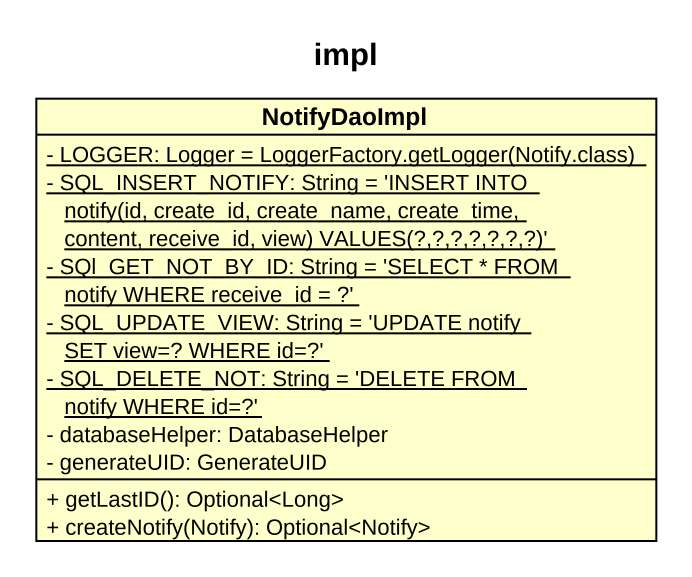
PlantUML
@startuml
title impl
hide circle
hide empty members
skinparam classAttributeIconSize 0
class NotifyDaoImpl {
  {static} {field} - LOGGER: Logger = LoggerFactory.getLogger(Notify.class)
  {static} {field} - SQL_INSERT_NOTIFY: String = 'INSERT INTO notify(id, create_id, create_name, create_time, content, receive_id, view) VALUES(?,?,?,?,?,?,?)'
  {static} - SQl_GET_NOT_BY_ID: String = 'SELECT * FROM notify WHERE receive_id = ?'
  {static} - SQL_UPDATE_VIEW: String = 'UPDATE notify SET view=? WHERE id=?'
  {static} - SQL_DELETE_NOT: String = 'DELETE FROM notify WHERE id=?'
  - databaseHelper: DatabaseHelper
  - generateUID: GenerateUID
  + getLastID(): Optional<Long>
  + createNotify(Notify): Optional<Notify>
}
@enduml
